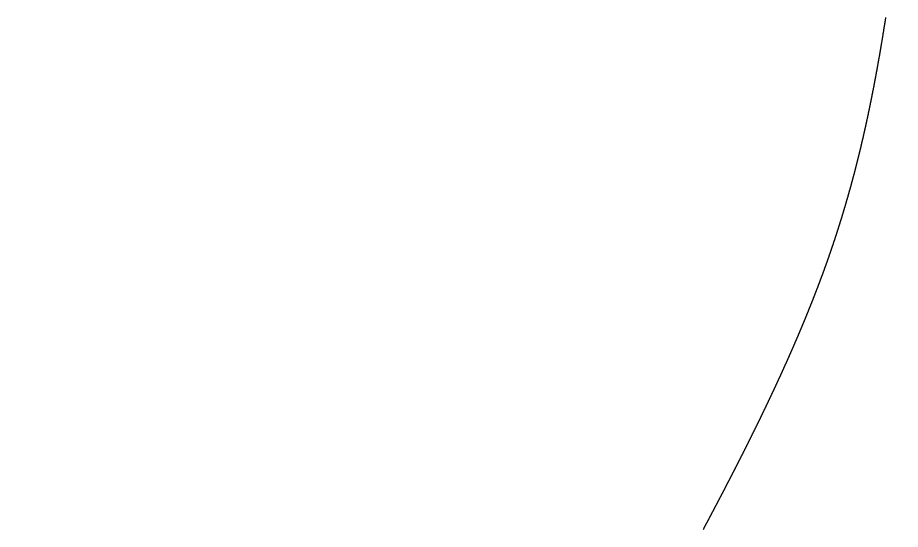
# Model space of a CAD drawing. Header units: millimetres. Extents: x 88 to 97873, y 32 to 55088.
# Drawn here: x 48501.361 to 48504.947, y 4951.916 to 4953.996 of the extents above; entities that cross this region are included whole.
import ezdxf

# ---------------------------------------------------------------- set-up
doc = ezdxf.new("R2010")
doc.units = ezdxf.units.MM
doc.header["$LTSCALE"] = 0.3

msp = doc.modelspace()

# ---------------------------------------------------------------- linework, layer by layer
msp.add_lwpolyline([(48504.1462, 4951.9152), (48504.1468, 4951.9162), (48504.1473, 4951.9172), (48504.1479, 4951.9182), (48504.1484, 4951.9192), (48504.1489, 4951.9202), (48504.1495, 4951.9212), (48504.15, 4951.9223), (48504.1505, 4951.9233), (48504.1511, 4951.9243), (48504.1516, 4951.9253), (48504.1522, 4951.9263), (48504.1527, 4951.9273), (48504.1532, 4951.9284), (48504.1538, 4951.9294), (48504.1543, 4951.9304), (48504.1549, 4951.9314), (48504.1554, 4951.9324), (48504.1559, 4951.9334), (48504.1565, 4951.9345), (48504.157, 4951.9355), (48504.1576, 4951.9365), (48504.1581, 4951.9375), (48504.1586, 4951.9385), (48504.1592, 4951.9396), (48504.1597, 4951.9406), (48504.1603, 4951.9416), (48504.1608, 4951.9426), (48504.1614, 4951.9437), (48504.1619, 4951.9447), (48504.1624, 4951.9457), (48504.163, 4951.9467), (48504.1635, 4951.9478), (48504.1641, 4951.9488), (48504.1646, 4951.9498), (48504.1652, 4951.9509), (48504.1657, 4951.9519), (48504.1662, 4951.9529), (48504.1668, 4951.9539), (48504.1673, 4951.955), (48504.1679, 4951.956), (48504.1684, 4951.957), (48504.169, 4951.9581), (48504.1695, 4951.9591), (48504.1701, 4951.9601), (48504.1706, 4951.9612), (48504.1712, 4951.9622), (48504.1717, 4951.9632), (48504.1723, 4951.9643), (48504.1728, 4951.9653), (48504.1733, 4951.9663), (48504.1739, 4951.9674), (48504.1744, 4951.9684), (48504.175, 4951.9694), (48504.1755, 4951.9705), (48504.1761, 4951.9715), (48504.1766, 4951.9726), (48504.1772, 4951.9736), (48504.1777, 4951.9746), (48504.1783, 4951.9757), (48504.1788, 4951.9767), (48504.1794, 4951.9778), (48504.1799, 4951.9788), (48504.1805, 4951.9798), (48504.181, 4951.9809), (48504.1816, 4951.9819), (48504.1821, 4951.983), (48504.1827, 4951.984), (48504.1832, 4951.9851), (48504.1838, 4951.9861), (48504.1843, 4951.9872), (48504.1849, 4951.9882), (48504.1854, 4951.9892), (48504.186, 4951.9903), (48504.1865, 4951.9913), (48504.1871, 4951.9924), (48504.1876, 4951.9934), (48504.1882, 4951.9945), (48504.1887, 4951.9955), (48504.1893, 4951.9966), (48504.1898, 4951.9976), (48504.1904, 4951.9987), (48504.191, 4951.9997), (48504.1915, 4952.0008), (48504.1921, 4952.0018), (48504.1926, 4952.0029), (48504.1932, 4952.0039), (48504.1937, 4952.005), (48504.1943, 4952.0061), (48504.1948, 4952.0071), (48504.1954, 4952.0082), (48504.1959, 4952.0092), (48504.1965, 4952.0103), (48504.1971, 4952.0113), (48504.1976, 4952.0124), (48504.1982, 4952.0134), (48504.1987, 4952.0145), (48504.1993, 4952.0156), (48504.1998, 4952.0166), (48504.2004, 4952.0177), (48504.2009, 4952.0187), (48504.2015, 4952.0198), (48504.2021, 4952.0209), (48504.2026, 4952.0219), (48504.2032, 4952.023), (48504.2037, 4952.024), (48504.2043, 4952.0251), (48504.2048, 4952.0262), (48504.2054, 4952.0272), (48504.206, 4952.0283), (48504.2065, 4952.0294), (48504.2071, 4952.0304), (48504.2076, 4952.0315), (48504.2082, 4952.0326), (48504.2087, 4952.0336), (48504.2093, 4952.0347), (48504.2099, 4952.0358), (48504.2104, 4952.0368), (48504.211, 4952.0379), (48504.2115, 4952.039), (48504.2121, 4952.04), (48504.2127, 4952.0411), (48504.2132, 4952.0422), (48504.2138, 4952.0432), (48504.2143, 4952.0443), (48504.2149, 4952.0454), (48504.2155, 4952.0465), (48504.216, 4952.0475), (48504.2166, 4952.0486), (48504.2171, 4952.0497), (48504.2177, 4952.0507), (48504.2183, 4952.0518), (48504.2188, 4952.0529), (48504.2194, 4952.054), (48504.2199, 4952.055), (48504.2205, 4952.0561), (48504.2211, 4952.0572), (48504.2216, 4952.0583), (48504.2222, 4952.0594), (48504.2228, 4952.0604), (48504.2233, 4952.0615), (48504.2239, 4952.0626), (48504.2244, 4952.0637), (48504.225, 4952.0647), (48504.2256, 4952.0658), (48504.2261, 4952.0669), (48504.2267, 4952.068), (48504.2273, 4952.0691), (48504.2278, 4952.0702), (48504.2284, 4952.0712), (48504.2289, 4952.0723), (48504.2295, 4952.0734), (48504.2301, 4952.0745), (48504.2306, 4952.0756), (48504.2312, 4952.0767), (48504.2318, 4952.0777), (48504.2323, 4952.0788), (48504.2329, 4952.0799), (48504.2335, 4952.081), (48504.234, 4952.0821), (48504.2346, 4952.0832), (48504.2352, 4952.0843), (48504.2357, 4952.0853), (48504.2363, 4952.0864), (48504.2368, 4952.0875), (48504.2374, 4952.0886), (48504.238, 4952.0897), (48504.2385, 4952.0908), (48504.2391, 4952.0919), (48504.2397, 4952.093), (48504.2402, 4952.0941), (48504.2408, 4952.0951), (48504.2414, 4952.0962), (48504.2419, 4952.0973), (48504.2425, 4952.0984), (48504.2431, 4952.0995), (48504.2436, 4952.1006), (48504.2442, 4952.1017), (48504.2448, 4952.1028), (48504.2453, 4952.1039), (48504.2459, 4952.105), (48504.2465, 4952.1061), (48504.247, 4952.1072), (48504.2476, 4952.1083), (48504.2482, 4952.1094), (48504.2487, 4952.1105), (48504.2493, 4952.1116), (48504.2499, 4952.1127), (48504.2504, 4952.1138), (48504.251, 4952.1149), (48504.2516, 4952.116), (48504.2521, 4952.1171), (48504.2527, 4952.1182), (48504.2533, 4952.1193), (48504.2539, 4952.1204), (48504.2544, 4952.1215), (48504.255, 4952.1226), (48504.2556, 4952.1237), (48504.2561, 4952.1248), (48504.2567, 4952.1259), (48504.2573, 4952.127), (48504.2578, 4952.1281), (48504.2584, 4952.1292), (48504.259, 4952.1303), (48504.2595, 4952.1314), (48504.2601, 4952.1325), (48504.2607, 4952.1336), (48504.2612, 4952.1347), (48504.2618, 4952.1358), (48504.2624, 4952.1369), (48504.263, 4952.1381), (48504.2635, 4952.1392), (48504.2641, 4952.1403), (48504.2647, 4952.1414), (48504.2652, 4952.1425), (48504.2658, 4952.1436), (48504.2664, 4952.1447), (48504.2669, 4952.1458), (48504.2675, 4952.1469), (48504.2681, 4952.148), (48504.2687, 4952.1492), (48504.2692, 4952.1503), (48504.2698, 4952.1514), (48504.2704, 4952.1525), (48504.2709, 4952.1536), (48504.2715, 4952.1547), (48504.2721, 4952.1558), (48504.2727, 4952.157), (48504.2732, 4952.1581), (48504.2738, 4952.1592), (48504.2744, 4952.1603), (48504.2749, 4952.1614), (48504.2755, 4952.1625), (48504.2761, 4952.1636), (48504.2767, 4952.1648), (48504.2772, 4952.1659), (48504.2778, 4952.167), (48504.2784, 4952.1681), (48504.2789, 4952.1692), (48504.2795, 4952.1704), (48504.2801, 4952.1715), (48504.2807, 4952.1726), (48504.2812, 4952.1737), (48504.2818, 4952.1748), (48504.2824, 4952.176), (48504.2829, 4952.1771), (48504.2835, 4952.1782), (48504.2841, 4952.1793), (48504.2847, 4952.1805), (48504.2852, 4952.1816), (48504.2858, 4952.1827), (48504.2864, 4952.1838), (48504.287, 4952.1849), (48504.2875, 4952.1861), (48504.2881, 4952.1872), (48504.2887, 4952.1883), (48504.2892, 4952.1895), (48504.2898, 4952.1906), (48504.2904, 4952.1917), (48504.291, 4952.1928), (48504.2915, 4952.194), (48504.2921, 4952.1951), (48504.2927, 4952.1962), (48504.2933, 4952.1973), (48504.2938, 4952.1985), (48504.2944, 4952.1996), (48504.295, 4952.2007), (48504.2956, 4952.2019), (48504.2961, 4952.203), (48504.2967, 4952.2041), (48504.2973, 4952.2053), (48504.2978, 4952.2064), (48504.2984, 4952.2075), (48504.299, 4952.2087), (48504.2996, 4952.2098), (48504.3001, 4952.2109), (48504.3007, 4952.2121), (48504.3013, 4952.2132), (48504.3019, 4952.2143), (48504.3024, 4952.2155), (48504.303, 4952.2166), (48504.3036, 4952.2177), (48504.3042, 4952.2189), (48504.3047, 4952.22), (48504.3053, 4952.2211), (48504.3059, 4952.2223), (48504.3065, 4952.2234), (48504.307, 4952.2245), (48504.3076, 4952.2257), (48504.3082, 4952.2268), (48504.3088, 4952.228), (48504.3093, 4952.2291), (48504.3099, 4952.2302), (48504.3105, 4952.2314), (48504.311, 4952.2325), (48504.3116, 4952.2337), (48504.3122, 4952.2348), (48504.3128, 4952.2359), (48504.3133, 4952.2371), (48504.3139, 4952.2382), (48504.3145, 4952.2394), (48504.3151, 4952.2405), (48504.3156, 4952.2417), (48504.3162, 4952.2428), (48504.3168, 4952.2439), (48504.3174, 4952.2451), (48504.3179, 4952.2462), (48504.3185, 4952.2474), (48504.3191, 4952.2485), (48504.3197, 4952.2497), (48504.3202, 4952.2508), (48504.3208, 4952.252), (48504.3214, 4952.2531), (48504.322, 4952.2543), (48504.3225, 4952.2554), (48504.3231, 4952.2565), (48504.3237, 4952.2577), (48504.3243, 4952.2588), (48504.3248, 4952.26), (48504.3254, 4952.2611), (48504.326, 4952.2623), (48504.3266, 4952.2634), (48504.3271, 4952.2646), (48504.3277, 4952.2657), (48504.3283, 4952.2669), (48504.3289, 4952.268), (48504.3294, 4952.2692), (48504.33, 4952.2703), (48504.3306, 4952.2715), (48504.3312, 4952.2727), (48504.3317, 4952.2738), (48504.3323, 4952.275), (48504.3329, 4952.2761), (48504.3335, 4952.2773), (48504.334, 4952.2784), (48504.3346, 4952.2796), (48504.3352, 4952.2807), (48504.3358, 4952.2819), (48504.3363, 4952.283), (48504.3369, 4952.2842), (48504.3375, 4952.2854), (48504.3381, 4952.2865), (48504.3386, 4952.2877), (48504.3392, 4952.2888), (48504.3398, 4952.29), (48504.3404, 4952.2911), (48504.3409, 4952.2923), (48504.3415, 4952.2935), (48504.3421, 4952.2946), (48504.3427, 4952.2958), (48504.3432, 4952.2969), (48504.3438, 4952.2981), (48504.3444, 4952.2993), (48504.345, 4952.3004), (48504.3455, 4952.3016), (48504.3461, 4952.3027), (48504.3467, 4952.3039), (48504.3473, 4952.3051), (48504.3478, 4952.3062), (48504.3484, 4952.3074), (48504.349, 4952.3085), (48504.3495, 4952.3097), (48504.3501, 4952.3109), (48504.3507, 4952.312), (48504.3513, 4952.3132), (48504.3518, 4952.3144), (48504.3524, 4952.3155), (48504.353, 4952.3167), (48504.3536, 4952.3179), (48504.3541, 4952.319), (48504.3547, 4952.3202), (48504.3553, 4952.3214), (48504.3559, 4952.3225), (48504.3564, 4952.3237), (48504.357, 4952.3249), (48504.3576, 4952.326), (48504.3582, 4952.3272), (48504.3587, 4952.3284), (48504.3593, 4952.3295), (48504.3599, 4952.3307), (48504.3605, 4952.3319), (48504.361, 4952.333), (48504.3616, 4952.3342), (48504.3622, 4952.3354), (48504.3628, 4952.3365), (48504.3633, 4952.3377), (48504.3639, 4952.3389), (48504.3645, 4952.3401), (48504.365, 4952.3412), (48504.3656, 4952.3424), (48504.3662, 4952.3436), (48504.3668, 4952.3447), (48504.3673, 4952.3459), (48504.3679, 4952.3471), (48504.3685, 4952.3483), (48504.3691, 4952.3494), (48504.3696, 4952.3506), (48504.3702, 4952.3518), (48504.3708, 4952.353), (48504.3713, 4952.3541), (48504.3719, 4952.3553), (48504.3725, 4952.3565), (48504.3731, 4952.3577), (48504.3736, 4952.3588), (48504.3742, 4952.36), (48504.3748, 4952.3612), (48504.3754, 4952.3624), (48504.3759, 4952.3635), (48504.3765, 4952.3647), (48504.3771, 4952.3659), (48504.3776, 4952.3671), (48504.3782, 4952.3683), (48504.3788, 4952.3694), (48504.3794, 4952.3706), (48504.3799, 4952.3718), (48504.3805, 4952.373), (48504.3811, 4952.3742), (48504.3817, 4952.3753), (48504.3822, 4952.3765), (48504.3828, 4952.3777), (48504.3834, 4952.3789), (48504.3839, 4952.3801), (48504.3845, 4952.3812), (48504.3851, 4952.3824), (48504.3857, 4952.3836), (48504.3862, 4952.3848), (48504.3868, 4952.386), (48504.3874, 4952.3872), (48504.3879, 4952.3883), (48504.3885, 4952.3895), (48504.3891, 4952.3907), (48504.3897, 4952.3919), (48504.3902, 4952.3931), (48504.3908, 4952.3943), (48504.3914, 4952.3954), (48504.3919, 4952.3966), (48504.3925, 4952.3978), (48504.3931, 4952.399), (48504.3936, 4952.4002), (48504.3942, 4952.4014), (48504.3948, 4952.4026), (48504.3954, 4952.4037), (48504.3959, 4952.4049), (48504.3965, 4952.4061), (48504.3971, 4952.4073), (48504.3976, 4952.4085), (48504.3982, 4952.4097), (48504.3988, 4952.4109), (48504.3993, 4952.4121), (48504.3999, 4952.4133), (48504.4005, 4952.4144), (48504.4011, 4952.4156), (48504.4016, 4952.4168), (48504.4022, 4952.418), (48504.4028, 4952.4192), (48504.4033, 4952.4204), (48504.4039, 4952.4216), (48504.4045, 4952.4228), (48504.405, 4952.424), (48504.4056, 4952.4252), (48504.4062, 4952.4264), (48504.4067, 4952.4275), (48504.4073, 4952.4287), (48504.4079, 4952.4299), (48504.4084, 4952.4311), (48504.409, 4952.4323), (48504.4096, 4952.4335), (48504.4101, 4952.4347), (48504.4107, 4952.4359), (48504.4113, 4952.4371), (48504.4118, 4952.4383), (48504.4124, 4952.4395), (48504.413, 4952.4407), (48504.4136, 4952.4419), (48504.4141, 4952.4431), (48504.4147, 4952.4443), (48504.4153, 4952.4455), (48504.4158, 4952.4467), (48504.4164, 4952.4479), (48504.417, 4952.4491), (48504.4175, 4952.4503), (48504.4181, 4952.4515), (48504.4187, 4952.4527), (48504.4192, 4952.4539), (48504.4198, 4952.455), (48504.4203, 4952.4562), (48504.4209, 4952.4574), (48504.4215, 4952.4586), (48504.422, 4952.4598), (48504.4226, 4952.461), (48504.4232, 4952.4622), (48504.4237, 4952.4634), (48504.4243, 4952.4646), (48504.4249, 4952.4658), (48504.4254, 4952.467), (48504.426, 4952.4683), (48504.4266, 4952.4695), (48504.4271, 4952.4707), (48504.4277, 4952.4719), (48504.4283, 4952.4731), (48504.4288, 4952.4743), (48504.4294, 4952.4755), (48504.4299, 4952.4767), (48504.4305, 4952.4779), (48504.4311, 4952.4791), (48504.4316, 4952.4803), (48504.4322, 4952.4815), (48504.4328, 4952.4827), (48504.4333, 4952.4839), (48504.4339, 4952.4851), (48504.4345, 4952.4863), (48504.435, 4952.4875), (48504.4356, 4952.4887), (48504.4361, 4952.4899), (48504.4367, 4952.4911), (48504.4373, 4952.4923), (48504.4378, 4952.4935), (48504.4384, 4952.4947), (48504.439, 4952.4959), (48504.4395, 4952.4972), (48504.4401, 4952.4984), (48504.4406, 4952.4996), (48504.4412, 4952.5008), (48504.4418, 4952.502), (48504.4423, 4952.5032), (48504.4429, 4952.5044), (48504.4434, 4952.5056), (48504.444, 4952.5068), (48504.4446, 4952.508), (48504.4451, 4952.5092), (48504.4457, 4952.5104), (48504.4462, 4952.5117), (48504.4468, 4952.5129), (48504.4474, 4952.5141), (48504.4479, 4952.5153), (48504.4485, 4952.5165), (48504.449, 4952.5177), (48504.4496, 4952.5189), (48504.4502, 4952.5201), (48504.4507, 4952.5213), (48504.4513, 4952.5226), (48504.4518, 4952.5238), (48504.4524, 4952.525), (48504.4529, 4952.5262), (48504.4535, 4952.5274), (48504.4541, 4952.5286), (48504.4546, 4952.5298), (48504.4552, 4952.531), (48504.4557, 4952.5323), (48504.4563, 4952.5335), (48504.4569, 4952.5347), (48504.4574, 4952.5359), (48504.458, 4952.5371), (48504.4585, 4952.5383), (48504.4591, 4952.5395), (48504.4596, 4952.5408), (48504.4602, 4952.542), (48504.4607, 4952.5432), (48504.4613, 4952.5444), (48504.4619, 4952.5456), (48504.4624, 4952.5468), (48504.463, 4952.5481), (48504.4635, 4952.5493), (48504.4641, 4952.5505), (48504.4646, 4952.5517), (48504.4652, 4952.5529), (48504.4657, 4952.5541), (48504.4663, 4952.5554), (48504.4668, 4952.5566), (48504.4674, 4952.5578), (48504.468, 4952.559), (48504.4685, 4952.5602), (48504.4691, 4952.5614), (48504.4696, 4952.5627), (48504.4702, 4952.5639), (48504.4707, 4952.5651), (48504.4713, 4952.5663), (48504.4718, 4952.5675), (48504.4724, 4952.5688), (48504.4729, 4952.57), (48504.4735, 4952.5712), (48504.474, 4952.5724), (48504.4746, 4952.5736), (48504.4751, 4952.5749), (48504.4757, 4952.5761), (48504.4762, 4952.5773), (48504.4768, 4952.5785), (48504.4773, 4952.5798), (48504.4779, 4952.581), (48504.4784, 4952.5822), (48504.479, 4952.5834), (48504.4795, 4952.5846), (48504.4801, 4952.5859), (48504.4806, 4952.5871), (48504.4812, 4952.5883), (48504.4817, 4952.5895), (48504.4823, 4952.5908), (48504.4828, 4952.592), (48504.4834, 4952.5932), (48504.4839, 4952.5944), (48504.4845, 4952.5957), (48504.485, 4952.5969), (48504.4856, 4952.5981), (48504.4861, 4952.5993), (48504.4867, 4952.6006), (48504.4872, 4952.6018), (48504.4878, 4952.603), (48504.4883, 4952.6042), (48504.4889, 4952.6055), (48504.4894, 4952.6067), (48504.4899, 4952.6079), (48504.4905, 4952.6091), (48504.491, 4952.6104), (48504.4916, 4952.6116), (48504.4921, 4952.6128), (48504.4927, 4952.614), (48504.4932, 4952.6153), (48504.4938, 4952.6165), (48504.4943, 4952.6177), (48504.4949, 4952.6189), (48504.4954, 4952.6202), (48504.4959, 4952.6214), (48504.4965, 4952.6226), (48504.497, 4952.6239), (48504.4976, 4952.6251), (48504.4981, 4952.6263), (48504.4987, 4952.6275), (48504.4992, 4952.6288), (48504.4997, 4952.63), (48504.5003, 4952.6312), (48504.5008, 4952.6325), (48504.5014, 4952.6337), (48504.5019, 4952.6349), (48504.5025, 4952.6362), (48504.503, 4952.6374), (48504.5035, 4952.6386), (48504.5041, 4952.6398), (48504.5046, 4952.6411), (48504.5052, 4952.6423), (48504.5057, 4952.6435), (48504.5062, 4952.6448), (48504.5068, 4952.646), (48504.5073, 4952.6472), (48504.5079, 4952.6485), (48504.5084, 4952.6497), (48504.5089, 4952.6509), (48504.5095, 4952.6522), (48504.51, 4952.6534), (48504.5105, 4952.6546), (48504.5111, 4952.6559), (48504.5116, 4952.6571), (48504.5122, 4952.6583), (48504.5127, 4952.6596), (48504.5132, 4952.6608), (48504.5138, 4952.662), (48504.5143, 4952.6633), (48504.5148, 4952.6645), (48504.5154, 4952.6657), (48504.5159, 4952.667), (48504.5164, 4952.6682), (48504.517, 4952.6694), (48504.5175, 4952.6707), (48504.518, 4952.6719), (48504.5186, 4952.6731), (48504.5191, 4952.6744), (48504.5197, 4952.6756), (48504.5202, 4952.6768), (48504.5207, 4952.6781), (48504.5213, 4952.6793), (48504.5218, 4952.6805), (48504.5223, 4952.6818), (48504.5228, 4952.683), (48504.5234, 4952.6843), (48504.5239, 4952.6855), (48504.5244, 4952.6867), (48504.525, 4952.688), (48504.5255, 4952.6892), (48504.526, 4952.6904), (48504.5266, 4952.6917), (48504.5271, 4952.6929), (48504.5276, 4952.6942), (48504.5282, 4952.6954), (48504.5287, 4952.6966), (48504.5292, 4952.6979), (48504.5297, 4952.6991), (48504.5303, 4952.7003), (48504.5308, 4952.7016), (48504.5313, 4952.7028), (48504.5319, 4952.7041), (48504.5324, 4952.7053), (48504.5329, 4952.7065), (48504.5334, 4952.7078), (48504.534, 4952.709), (48504.5345, 4952.7103), (48504.535, 4952.7115), (48504.5355, 4952.7127), (48504.5361, 4952.714), (48504.5366, 4952.7152), (48504.5371, 4952.7165), (48504.5377, 4952.7177), (48504.5382, 4952.7189), (48504.5387, 4952.7202), (48504.5392, 4952.7214), (48504.5397, 4952.7227), (48504.5403, 4952.7239), (48504.5408, 4952.7251), (48504.5413, 4952.7264), (48504.5418, 4952.7276), (48504.5424, 4952.7289), (48504.5429, 4952.7301), (48504.5434, 4952.7313), (48504.5439, 4952.7326), (48504.5445, 4952.7338), (48504.545, 4952.7351), (48504.5455, 4952.7363), (48504.546, 4952.7376), (48504.5465, 4952.7388), (48504.5471, 4952.74), (48504.5476, 4952.7413), (48504.5481, 4952.7425), (48504.5486, 4952.7438), (48504.5491, 4952.745), (48504.5497, 4952.7463), (48504.5502, 4952.7475), (48504.5507, 4952.7487), (48504.5512, 4952.75), (48504.5517, 4952.7512), (48504.5522, 4952.7525), (48504.5528, 4952.7537), (48504.5533, 4952.755), (48504.5538, 4952.7562), (48504.5543, 4952.7574), (48504.5548, 4952.7587), (48504.5553, 4952.7599), (48504.5559, 4952.7612), (48504.5564, 4952.7624), (48504.5569, 4952.7637), (48504.5574, 4952.7649), (48504.5579, 4952.7662), (48504.5584, 4952.7674), (48504.5589, 4952.7686), (48504.5595, 4952.7699), (48504.56, 4952.7711), (48504.5605, 4952.7724), (48504.561, 4952.7736), (48504.5615, 4952.7749), (48504.562, 4952.7761), (48504.5625, 4952.7774), (48504.563, 4952.7786), (48504.5636, 4952.7799), (48504.5641, 4952.7811), (48504.5646, 4952.7824), (48504.5651, 4952.7836), (48504.5656, 4952.7848), (48504.5661, 4952.7861), (48504.5666, 4952.7873), (48504.5671, 4952.7886), (48504.5676, 4952.7898), (48504.5681, 4952.7911), (48504.5686, 4952.7923), (48504.5692, 4952.7936), (48504.5697, 4952.7948), (48504.5702, 4952.7961), (48504.5707, 4952.7973), (48504.5712, 4952.7986), (48504.5717, 4952.7998), (48504.5722, 4952.8011), (48504.5727, 4952.8023), (48504.5732, 4952.8036), (48504.5737, 4952.8048), (48504.5742, 4952.8061), (48504.5747, 4952.8073), (48504.5752, 4952.8085), (48504.5757, 4952.8098), (48504.5762, 4952.811), (48504.5767, 4952.8123), (48504.5772, 4952.8135), (48504.5777, 4952.8148), (48504.5782, 4952.816), (48504.5787, 4952.8173), (48504.5792, 4952.8185), (48504.5797, 4952.8198), (48504.5802, 4952.821), (48504.5807, 4952.8223), (48504.5812, 4952.8235), (48504.5817, 4952.8248), (48504.5822, 4952.826), (48504.5827, 4952.8273), (48504.5832, 4952.8285), (48504.5837, 4952.8298), (48504.5842, 4952.831), (48504.5847, 4952.8323), (48504.5852, 4952.8335), (48504.5857, 4952.8348), (48504.5862, 4952.836), (48504.5867, 4952.8373), (48504.5872, 4952.8385), (48504.5877, 4952.8398), (48504.5882, 4952.841), (48504.5887, 4952.8423), (48504.5892, 4952.8435), (48504.5897, 4952.8448), (48504.5902, 4952.846), (48504.5907, 4952.8473), (48504.5912, 4952.8485), (48504.5917, 4952.8498), (48504.5922, 4952.851), (48504.5926, 4952.8523), (48504.5931, 4952.8535), (48504.5936, 4952.8548), (48504.5941, 4952.8561), (48504.5946, 4952.8573), (48504.5951, 4952.8586), (48504.5956, 4952.8598), (48504.5961, 4952.8611), (48504.5966, 4952.8623), (48504.5971, 4952.8636), (48504.5976, 4952.8648), (48504.598, 4952.8661), (48504.5985, 4952.8673), (48504.599, 4952.8686), (48504.5995, 4952.8698), (48504.6, 4952.8711), (48504.6005, 4952.8723), (48504.601, 4952.8736), (48504.6014, 4952.8748), (48504.6019, 4952.8761), (48504.6024, 4952.8773), (48504.6029, 4952.8786), (48504.6034, 4952.8798), (48504.6039, 4952.8811), (48504.6044, 4952.8823), (48504.6048, 4952.8836), (48504.6053, 4952.8849), (48504.6058, 4952.8861), (48504.6063, 4952.8874), (48504.6068, 4952.8886), (48504.6073, 4952.8899), (48504.6077, 4952.8911), (48504.6082, 4952.8924), (48504.6087, 4952.8936), (48504.6092, 4952.8949), (48504.6097, 4952.8961), (48504.6101, 4952.8974), (48504.6106, 4952.8986), (48504.6111, 4952.8999), (48504.6116, 4952.9011), (48504.612, 4952.9024), (48504.6125, 4952.9037), (48504.613, 4952.9049), (48504.6135, 4952.9062), (48504.614, 4952.9074), (48504.6144, 4952.9087), (48504.6149, 4952.9099), (48504.6154, 4952.9112), (48504.6159, 4952.9124), (48504.6163, 4952.9137), (48504.6168, 4952.9149), (48504.6173, 4952.9162), (48504.6178, 4952.9175), (48504.6182, 4952.9187), (48504.6187, 4952.92), (48504.6192, 4952.9212), (48504.6196, 4952.9225), (48504.6201, 4952.9237), (48504.6206, 4952.925), (48504.6211, 4952.9262), (48504.6215, 4952.9275), (48504.622, 4952.9287), (48504.6225, 4952.93), (48504.6229, 4952.9313), (48504.6234, 4952.9325), (48504.6239, 4952.9338), (48504.6243, 4952.935), (48504.6248, 4952.9363), (48504.6253, 4952.9375), (48504.6257, 4952.9388), (48504.6262, 4952.94), (48504.6267, 4952.9413), (48504.6271, 4952.9425), (48504.6276, 4952.9438), (48504.6281, 4952.9451), (48504.6285, 4952.9463), (48504.629, 4952.9476), (48504.6295, 4952.9488), (48504.6299, 4952.9501), (48504.6304, 4952.9513), (48504.6308, 4952.9526), (48504.6313, 4952.9538), (48504.6318, 4952.9551), (48504.6322, 4952.9564), (48504.6327, 4952.9576), (48504.6332, 4952.9589), (48504.6336, 4952.9601), (48504.6341, 4952.9614), (48504.6345, 4952.9626), (48504.635, 4952.9639), (48504.6354, 4952.9651), (48504.6359, 4952.9664), (48504.6364, 4952.9677), (48504.6368, 4952.9689), (48504.6373, 4952.9702), (48504.6377, 4952.9714), (48504.6382, 4952.9727), (48504.6386, 4952.9739), (48504.6391, 4952.9752), (48504.6396, 4952.9764), (48504.64, 4952.9777), (48504.6405, 4952.979), (48504.6409, 4952.9802), (48504.6414, 4952.9815), (48504.6418, 4952.9827), (48504.6423, 4952.984), (48504.6427, 4952.9852), (48504.6432, 4952.9865), (48504.6436, 4952.9878), (48504.6441, 4952.989), (48504.6445, 4952.9903), (48504.645, 4952.9915), (48504.6454, 4952.9928), (48504.6459, 4952.994), (48504.6463, 4952.9953), (48504.6468, 4952.9966), (48504.6472, 4952.9978), (48504.6477, 4952.9991), (48504.6481, 4953.0003), (48504.6486, 4953.0016), (48504.649, 4953.0028), (48504.6495, 4953.0041), (48504.6499, 4953.0054), (48504.6503, 4953.0066), (48504.6508, 4953.0079), (48504.6512, 4953.0091), (48504.6517, 4953.0104), (48504.6521, 4953.0116), (48504.6526, 4953.0129), (48504.653, 4953.0142), (48504.6535, 4953.0154), (48504.6539, 4953.0167), (48504.6543, 4953.0179), (48504.6548, 4953.0192), (48504.6552, 4953.0204), (48504.6557, 4953.0217), (48504.6561, 4953.023), (48504.6565, 4953.0242), (48504.657, 4953.0255), (48504.6574, 4953.0267), (48504.6579, 4953.028), (48504.6583, 4953.0293), (48504.6587, 4953.0305), (48504.6592, 4953.0318), (48504.6596, 4953.033), (48504.66, 4953.0343), (48504.6605, 4953.0356), (48504.6609, 4953.0368), (48504.6614, 4953.0381), (48504.6618, 4953.0393), (48504.6622, 4953.0406), (48504.6627, 4953.0419), (48504.6631, 4953.0431), (48504.6635, 4953.0444), (48504.664, 4953.0456), (48504.6644, 4953.0469), (48504.6648, 4953.0482), (48504.6653, 4953.0494), (48504.6657, 4953.0507), (48504.6661, 4953.0519), (48504.6665, 4953.0532), (48504.667, 4953.0545), (48504.6674, 4953.0557), (48504.6678, 4953.057), (48504.6683, 4953.0583), (48504.6687, 4953.0595), (48504.6691, 4953.0608), (48504.6696, 4953.062), (48504.67, 4953.0633), (48504.6704, 4953.0646), (48504.6708, 4953.0658), (48504.6713, 4953.0671), (48504.6717, 4953.0684), (48504.6721, 4953.0696), (48504.6725, 4953.0709), (48504.673, 4953.0721), (48504.6734, 4953.0734), (48504.6738, 4953.0747), (48504.6742, 4953.0759), (48504.6747, 4953.0772), (48504.6751, 4953.0785), (48504.6755, 4953.0797), (48504.6759, 4953.081), (48504.6764, 4953.0823), (48504.6768, 4953.0835), (48504.6772, 4953.0848), (48504.6776, 4953.0861), (48504.678, 4953.0873), (48504.6785, 4953.0886), (48504.6789, 4953.0899), (48504.6793, 4953.0911), (48504.6797, 4953.0924), (48504.6801, 4953.0937), (48504.6806, 4953.0949), (48504.681, 4953.0962), (48504.6814, 4953.0975), (48504.6818, 4953.0987), (48504.6822, 4953.1), (48504.6826, 4953.1013), (48504.6831, 4953.1025), (48504.6835, 4953.1038), (48504.6839, 4953.1051), (48504.6843, 4953.1063), (48504.6847, 4953.1076), (48504.6851, 4953.1089), (48504.6856, 4953.1101), (48504.686, 4953.1114), (48504.6864, 4953.1127), (48504.6868, 4953.1139), (48504.6872, 4953.1152), (48504.6876, 4953.1165), (48504.688, 4953.1178), (48504.6884, 4953.119), (48504.6889, 4953.1203), (48504.6893, 4953.1216), (48504.6897, 4953.1228), (48504.6901, 4953.1241), (48504.6905, 4953.1254), (48504.6909, 4953.1266), (48504.6913, 4953.1279), (48504.6917, 4953.1292), (48504.6921, 4953.1305), (48504.6925, 4953.1317), (48504.693, 4953.133), (48504.6934, 4953.1343), (48504.6938, 4953.1356), (48504.6942, 4953.1368), (48504.6946, 4953.1381), (48504.695, 4953.1394), (48504.6954, 4953.1407), (48504.6958, 4953.1419), (48504.6962, 4953.1432), (48504.6966, 4953.1445), (48504.697, 4953.1458), (48504.6974, 4953.147), (48504.6978, 4953.1483), (48504.6982, 4953.1496), (48504.6986, 4953.1509), (48504.699, 4953.1521), (48504.6994, 4953.1534), (48504.6998, 4953.1547), (48504.7002, 4953.156), (48504.7006, 4953.1572), (48504.701, 4953.1585), (48504.7014, 4953.1598), (48504.7018, 4953.1611), (48504.7022, 4953.1624), (48504.7026, 4953.1636), (48504.703, 4953.1649), (48504.7034, 4953.1662), (48504.7038, 4953.1675), (48504.7042, 4953.1687), (48504.7046, 4953.17), (48504.705, 4953.1713), (48504.7054, 4953.1726), (48504.7058, 4953.1739), (48504.7062, 4953.1752), (48504.7066, 4953.1764), (48504.707, 4953.1777), (48504.7074, 4953.179), (48504.7078, 4953.1803), (48504.7082, 4953.1816), (48504.7086, 4953.1828), (48504.709, 4953.1841), (48504.7094, 4953.1854), (48504.7098, 4953.1867), (48504.7102, 4953.188), (48504.7106, 4953.1893), (48504.7109, 4953.1905), (48504.7113, 4953.1918), (48504.7117, 4953.1931), (48504.7121, 4953.1944), (48504.7125, 4953.1957), (48504.7129, 4953.197), (48504.7133, 4953.1983), (48504.7137, 4953.1995), (48504.7141, 4953.2008), (48504.7145, 4953.2021), (48504.7149, 4953.2034), (48504.7152, 4953.2047), (48504.7156, 4953.206), (48504.716, 4953.2073), (48504.7164, 4953.2086), (48504.7168, 4953.2099), (48504.7172, 4953.2111), (48504.7176, 4953.2124), (48504.7179, 4953.2137), (48504.7183, 4953.215), (48504.7187, 4953.2163), (48504.7191, 4953.2176), (48504.7195, 4953.2189), (48504.7199, 4953.2202), (48504.7203, 4953.2215), (48504.7206, 4953.2228), (48504.721, 4953.2241), (48504.7214, 4953.2253), (48504.7218, 4953.2266), (48504.7222, 4953.2279), (48504.7226, 4953.2292), (48504.7229, 4953.2305), (48504.7233, 4953.2318), (48504.7237, 4953.2331), (48504.7241, 4953.2344), (48504.7245, 4953.2357), (48504.7248, 4953.237), (48504.7252, 4953.2383), (48504.7256, 4953.2396), (48504.726, 4953.2409), (48504.7264, 4953.2422), (48504.7267, 4953.2435), (48504.7271, 4953.2448), (48504.7275, 4953.2461), (48504.7279, 4953.2474), (48504.7283, 4953.2487), (48504.7286, 4953.25), (48504.729, 4953.2513), (48504.7294, 4953.2526), (48504.7298, 4953.2539), (48504.7301, 4953.2552), (48504.7305, 4953.2565), (48504.7309, 4953.2578), (48504.7313, 4953.2591), (48504.7316, 4953.2604), (48504.732, 4953.2617), (48504.7324, 4953.263), (48504.7328, 4953.2643), (48504.7331, 4953.2656), (48504.7335, 4953.2669), (48504.7339, 4953.2682), (48504.7342, 4953.2695), (48504.7346, 4953.2708), (48504.735, 4953.2721), (48504.7354, 4953.2734), (48504.7357, 4953.2747), (48504.7361, 4953.2761), (48504.7365, 4953.2774), (48504.7368, 4953.2787), (48504.7372, 4953.28), (48504.7376, 4953.2813), (48504.738, 4953.2826), (48504.7383, 4953.2839), (48504.7387, 4953.2852), (48504.7391, 4953.2865), (48504.7394, 4953.2878), (48504.7398, 4953.2891), (48504.7402, 4953.2905), (48504.7405, 4953.2918), (48504.7409, 4953.2931), (48504.7413, 4953.2944), (48504.7416, 4953.2957), (48504.742, 4953.297), (48504.7424, 4953.2983), (48504.7427, 4953.2996), (48504.7431, 4953.301), (48504.7435, 4953.3023), (48504.7438, 4953.3036), (48504.7442, 4953.3049), (48504.7445, 4953.3062), (48504.7449, 4953.3075), (48504.7453, 4953.3089), (48504.7456, 4953.3102), (48504.746, 4953.3115), (48504.7464, 4953.3128), (48504.7467, 4953.3141), (48504.7471, 4953.3155), (48504.7474, 4953.3168), (48504.7478, 4953.3181), (48504.7482, 4953.3194), (48504.7485, 4953.3207), (48504.7489, 4953.3221), (48504.7492, 4953.3234), (48504.7496, 4953.3247), (48504.75, 4953.326), (48504.7503, 4953.3274), (48504.7507, 4953.3287), (48504.751, 4953.33), (48504.7514, 4953.3313), (48504.7518, 4953.3326), (48504.7521, 4953.334), (48504.7525, 4953.3353), (48504.7528, 4953.3366), (48504.7532, 4953.338), (48504.7535, 4953.3393), (48504.7539, 4953.3406), (48504.7543, 4953.3419), (48504.7546, 4953.3433), (48504.755, 4953.3446), (48504.7553, 4953.3459), (48504.7557, 4953.3473), (48504.756, 4953.3486), (48504.7564, 4953.3499), (48504.7567, 4953.3513), (48504.7571, 4953.3526), (48504.7574, 4953.3539), (48504.7578, 4953.3553), (48504.7581, 4953.3566), (48504.7585, 4953.3579), (48504.7588, 4953.3593), (48504.7592, 4953.3606), (48504.7595, 4953.3619), (48504.7599, 4953.3633), (48504.7602, 4953.3646), (48504.7606, 4953.3659), (48504.7609, 4953.3673), (48504.7613, 4953.3686), (48504.7616, 4953.3699), (48504.762, 4953.3713), (48504.7623, 4953.3726), (48504.7627, 4953.374), (48504.763, 4953.3753), (48504.7634, 4953.3766), (48504.7637, 4953.378), (48504.7641, 4953.3793), (48504.7644, 4953.3807), (48504.7648, 4953.382), (48504.7651, 4953.3834), (48504.7655, 4953.3847), (48504.7658, 4953.3861), (48504.7662, 4953.3874), (48504.7665, 4953.3887), (48504.7669, 4953.3901), (48504.7672, 4953.3914), (48504.7675, 4953.3928), (48504.7679, 4953.3941), (48504.7682, 4953.3955), (48504.7686, 4953.3968), (48504.7689, 4953.3982), (48504.7693, 4953.3995), (48504.7696, 4953.4009), (48504.7699, 4953.4022), (48504.7703, 4953.4036), (48504.7706, 4953.4049), (48504.771, 4953.4063), (48504.7713, 4953.4076), (48504.7717, 4953.409), (48504.772, 4953.4103), (48504.7723, 4953.4117), (48504.7727, 4953.4131), (48504.773, 4953.4144), (48504.7734, 4953.4158), (48504.7737, 4953.4171), (48504.774, 4953.4185), (48504.7744, 4953.4198), (48504.7747, 4953.4212), (48504.7751, 4953.4226), (48504.7754, 4953.4239), (48504.7757, 4953.4253), (48504.7761, 4953.4266), (48504.7764, 4953.428), (48504.7767, 4953.4294), (48504.7771, 4953.4307), (48504.7774, 4953.4321), (48504.7777, 4953.4334), (48504.7781, 4953.4348), (48504.7784, 4953.4362), (48504.7788, 4953.4375), (48504.7791, 4953.4389), (48504.7794, 4953.4403), (48504.7798, 4953.4416), (48504.7801, 4953.443), (48504.7804, 4953.4444), (48504.7808, 4953.4457), (48504.7811, 4953.4471), (48504.7814, 4953.4485), (48504.7818, 4953.4499), (48504.7821, 4953.4512), (48504.7824, 4953.4526), (48504.7828, 4953.454), (48504.7831, 4953.4553), (48504.7834, 4953.4567), (48504.7838, 4953.4581), (48504.7841, 4953.4595), (48504.7844, 4953.4608), (48504.7847, 4953.4622), (48504.7851, 4953.4636), (48504.7854, 4953.465), (48504.7857, 4953.4663), (48504.7861, 4953.4677), (48504.7864, 4953.4691), (48504.7867, 4953.4705), (48504.7871, 4953.4719), (48504.7874, 4953.4732), (48504.7877, 4953.4746), (48504.788, 4953.476), (48504.7884, 4953.4774), (48504.7887, 4953.4788), (48504.789, 4953.4802), (48504.7893, 4953.4815), (48504.7897, 4953.4829), (48504.79, 4953.4843), (48504.7903, 4953.4857), (48504.7907, 4953.4871), (48504.791, 4953.4885), (48504.7913, 4953.4899), (48504.7916, 4953.4912), (48504.792, 4953.4926), (48504.7923, 4953.494), (48504.7926, 4953.4954), (48504.7929, 4953.4968), (48504.7933, 4953.4982), (48504.7936, 4953.4996), (48504.7939, 4953.501), (48504.7942, 4953.5024), (48504.7945, 4953.5038), (48504.7949, 4953.5052), (48504.7952, 4953.5066), (48504.7955, 4953.508), (48504.7958, 4953.5094), (48504.7962, 4953.5107), (48504.7965, 4953.5121), (48504.7968, 4953.5135), (48504.7971, 4953.5149), (48504.7974, 4953.5163), (48504.7978, 4953.5177), (48504.7981, 4953.5191), (48504.7984, 4953.5205), (48504.7987, 4953.522), (48504.799, 4953.5234), (48504.7994, 4953.5248), (48504.7997, 4953.5262), (48504.8, 4953.5276), (48504.8003, 4953.529), (48504.8006, 4953.5304), (48504.801, 4953.5318), (48504.8013, 4953.5332), (48504.8016, 4953.5346), (48504.8019, 4953.536), (48504.8022, 4953.5374), (48504.8025, 4953.5388), (48504.8029, 4953.5402), (48504.8032, 4953.5417), (48504.8035, 4953.5431), (48504.8038, 4953.5445), (48504.8041, 4953.5459), (48504.8044, 4953.5473), (48504.8047, 4953.5487), (48504.8051, 4953.5501), (48504.8054, 4953.5516), (48504.8057, 4953.553), (48504.806, 4953.5544), (48504.8063, 4953.5558), (48504.8066, 4953.5572), (48504.8069, 4953.5587), (48504.8073, 4953.5601), (48504.8076, 4953.5615), (48504.8079, 4953.5629), (48504.8082, 4953.5643), (48504.8085, 4953.5658), (48504.8088, 4953.5672), (48504.8091, 4953.5686), (48504.8094, 4953.57), (48504.8098, 4953.5715), (48504.8101, 4953.5729), (48504.8104, 4953.5743), (48504.8107, 4953.5758), (48504.811, 4953.5772), (48504.8113, 4953.5786), (48504.8116, 4953.58), (48504.8119, 4953.5815), (48504.8122, 4953.5829), (48504.8125, 4953.5843), (48504.8129, 4953.5858), (48504.8132, 4953.5872), (48504.8135, 4953.5886), (48504.8138, 4953.5901), (48504.8141, 4953.5915), (48504.8144, 4953.593), (48504.8147, 4953.5944), (48504.815, 4953.5958), (48504.8153, 4953.5973), (48504.8156, 4953.5987), (48504.8159, 4953.6001), (48504.8162, 4953.6016), (48504.8165, 4953.603), (48504.8168, 4953.6045), (48504.8172, 4953.6059), (48504.8175, 4953.6074), (48504.8178, 4953.6088), (48504.8181, 4953.6103), (48504.8184, 4953.6117), (48504.8187, 4953.6132), (48504.819, 4953.6146), (48504.8193, 4953.6161), (48504.8196, 4953.6175), (48504.8199, 4953.619), (48504.8202, 4953.6204), (48504.8205, 4953.6219), (48504.8208, 4953.6233), (48504.8211, 4953.6248), (48504.8214, 4953.6262), (48504.8217, 4953.6277), (48504.822, 4953.6291), (48504.8223, 4953.6306), (48504.8226, 4953.632), (48504.8229, 4953.6335), (48504.8232, 4953.635), (48504.8235, 4953.6364), (48504.8238, 4953.6379), (48504.8241, 4953.6393), (48504.8244, 4953.6408), (48504.8247, 4953.6423), (48504.825, 4953.6437), (48504.8253, 4953.6452), (48504.8256, 4953.6467), (48504.8259, 4953.6481), (48504.8262, 4953.6496), (48504.8265, 4953.6511), (48504.8268, 4953.6525), (48504.8271, 4953.654), (48504.8274, 4953.6555), (48504.8277, 4953.6569), (48504.828, 4953.6584), (48504.8283, 4953.6599), (48504.8286, 4953.6614), (48504.8289, 4953.6628), (48504.8292, 4953.6643), (48504.8295, 4953.6658), (48504.8298, 4953.6673), (48504.8301, 4953.6687), (48504.8304, 4953.6702), (48504.8307, 4953.6717), (48504.831, 4953.6732), (48504.8313, 4953.6747), (48504.8316, 4953.6761), (48504.8319, 4953.6776), (48504.8322, 4953.6791), (48504.8325, 4953.6806), (48504.8327, 4953.6821), (48504.833, 4953.6836), (48504.8333, 4953.685), (48504.8336, 4953.6865), (48504.8339, 4953.688), (48504.8342, 4953.6895), (48504.8345, 4953.691), (48504.8348, 4953.6925), (48504.8351, 4953.694), (48504.8354, 4953.6955), (48504.8357, 4953.697), (48504.836, 4953.6985), (48504.8363, 4953.7), (48504.8366, 4953.7014), (48504.8368, 4953.7029), (48504.8371, 4953.7044), (48504.8374, 4953.7059), (48504.8377, 4953.7074), (48504.838, 4953.7089), (48504.8383, 4953.7104), (48504.8386, 4953.7119), (48504.8389, 4953.7134), (48504.8392, 4953.7149), (48504.8395, 4953.7165), (48504.8398, 4953.718), (48504.84, 4953.7195), (48504.8403, 4953.721), (48504.8406, 4953.7225), (48504.8409, 4953.724), (48504.8412, 4953.7255), (48504.8415, 4953.727), (48504.8418, 4953.7285), (48504.8421, 4953.73), (48504.8424, 4953.7315), (48504.8426, 4953.7331), (48504.8429, 4953.7346), (48504.8432, 4953.7361), (48504.8435, 4953.7376), (48504.8438, 4953.7391), (48504.8441, 4953.7406), (48504.8444, 4953.7422), (48504.8446, 4953.7437), (48504.8449, 4953.7452), (48504.8452, 4953.7467), (48504.8455, 4953.7482), (48504.8458, 4953.7498), (48504.8461, 4953.7513), (48504.8464, 4953.7528), (48504.8466, 4953.7543), (48504.8469, 4953.7559), (48504.8472, 4953.7574), (48504.8475, 4953.7589), (48504.8478, 4953.7604), (48504.8481, 4953.762), (48504.8484, 4953.7635), (48504.8486, 4953.765), (48504.8489, 4953.7666), (48504.8492, 4953.7681), (48504.8495, 4953.7696), (48504.8498, 4953.7712), (48504.8501, 4953.7727), (48504.8503, 4953.7743), (48504.8506, 4953.7758), (48504.8509, 4953.7773), (48504.8512, 4953.7789), (48504.8515, 4953.7804), (48504.8517, 4953.782), (48504.852, 4953.7835), (48504.8523, 4953.785), (48504.8526, 4953.7866), (48504.8529, 4953.7881), (48504.8532, 4953.7897), (48504.8534, 4953.7912), (48504.8537, 4953.7928), (48504.854, 4953.7943), (48504.8543, 4953.7959), (48504.8546, 4953.7974), (48504.8548, 4953.799), (48504.8551, 4953.8005), (48504.8554, 4953.8021), (48504.8557, 4953.8036), (48504.8559, 4953.8052), (48504.8562, 4953.8068), (48504.8565, 4953.8083), (48504.8568, 4953.8099), (48504.8571, 4953.8114), (48504.8573, 4953.813), (48504.8576, 4953.8146), (48504.8579, 4953.8161), (48504.8582, 4953.8177), (48504.8585, 4953.8192), (48504.8587, 4953.8208), (48504.859, 4953.8224), (48504.8593, 4953.8239), (48504.8596, 4953.8255), (48504.8598, 4953.8271), (48504.8601, 4953.8287), (48504.8604, 4953.8302), (48504.8607, 4953.8318), (48504.8609, 4953.8334), (48504.8612, 4953.8349), (48504.8615, 4953.8365), (48504.8618, 4953.8381), (48504.862, 4953.8397), (48504.8623, 4953.8412), (48504.8626, 4953.8428), (48504.8629, 4953.8444), (48504.8631, 4953.846), (48504.8634, 4953.8476), (48504.8637, 4953.8492), (48504.864, 4953.8507), (48504.8642, 4953.8523), (48504.8645, 4953.8539), (48504.8648, 4953.8555), (48504.8651, 4953.8571), (48504.8653, 4953.8587), (48504.8656, 4953.8603), (48504.8659, 4953.8619), (48504.8661, 4953.8634), (48504.8664, 4953.865), (48504.8667, 4953.8666), (48504.867, 4953.8682), (48504.8672, 4953.8698), (48504.8675, 4953.8714), (48504.8678, 4953.873), (48504.8681, 4953.8746), (48504.8683, 4953.8762), (48504.8686, 4953.8778), (48504.8689, 4953.8794), (48504.8691, 4953.881), (48504.8694, 4953.8826), (48504.8697, 4953.8842), (48504.8699, 4953.8858), (48504.8702, 4953.8874), (48504.8705, 4953.8891), (48504.8708, 4953.8907), (48504.871, 4953.8923), (48504.8713, 4953.8939), (48504.8716, 4953.8955), (48504.8718, 4953.8971), (48504.8721, 4953.8987), (48504.8724, 4953.9003), (48504.8726, 4953.902), (48504.8729, 4953.9036), (48504.8732, 4953.9052), (48504.8734, 4953.9068), (48504.8737, 4953.9084), (48504.874, 4953.9101), (48504.8743, 4953.9117), (48504.8745, 4953.9133), (48504.8748, 4953.9149), (48504.8751, 4953.9165), (48504.8753, 4953.9182), (48504.8756, 4953.9198), (48504.8759, 4953.9214), (48504.8761, 4953.9231), (48504.8764, 4953.9247), (48504.8767, 4953.9263), (48504.8769, 4953.928), (48504.8772, 4953.9296), (48504.8775, 4953.9312), (48504.8777, 4953.9329), (48504.878, 4953.9345), (48504.8783, 4953.9361), (48504.8785, 4953.9378), (48504.8788, 4953.9394), (48504.8791, 4953.9411), (48504.8793, 4953.9427), (48504.8796, 4953.9443), (48504.8798, 4953.946), (48504.8801, 4953.9476), (48504.8804, 4953.9493), (48504.8806, 4953.9509), (48504.8809, 4953.9526), (48504.8812, 4953.9542), (48504.8814, 4953.9559), (48504.8817, 4953.9575), (48504.882, 4953.9592), (48504.8822, 4953.9608), (48504.8825, 4953.9625), (48504.8827, 4953.9641), (48504.883, 4953.9658), (48504.8833, 4953.9675), (48504.8835, 4953.9691), (48504.8838, 4953.9708), (48504.8841, 4953.9724), (48504.8843, 4953.9741), (48504.8846, 4953.9758), (48504.8848, 4953.9774), (48504.8851, 4953.9791), (48504.8854, 4953.9808), (48504.8856, 4953.9824), (48504.8859, 4953.9841), (48504.8862, 4953.9858), (48504.8864, 4953.9875), (48504.8867, 4953.9891), (48504.8869, 4953.9908), (48504.8872, 4953.9925), (48504.8875, 4953.9942), (48504.8877, 4953.9958), (48504.888, 4953.9975)])
for radius in [18.5479, 14.363, 11.4141]:
    msp.add_circle((48500.4663, 4962.2533), radius)

doc.saveas('drawing.dxf')
